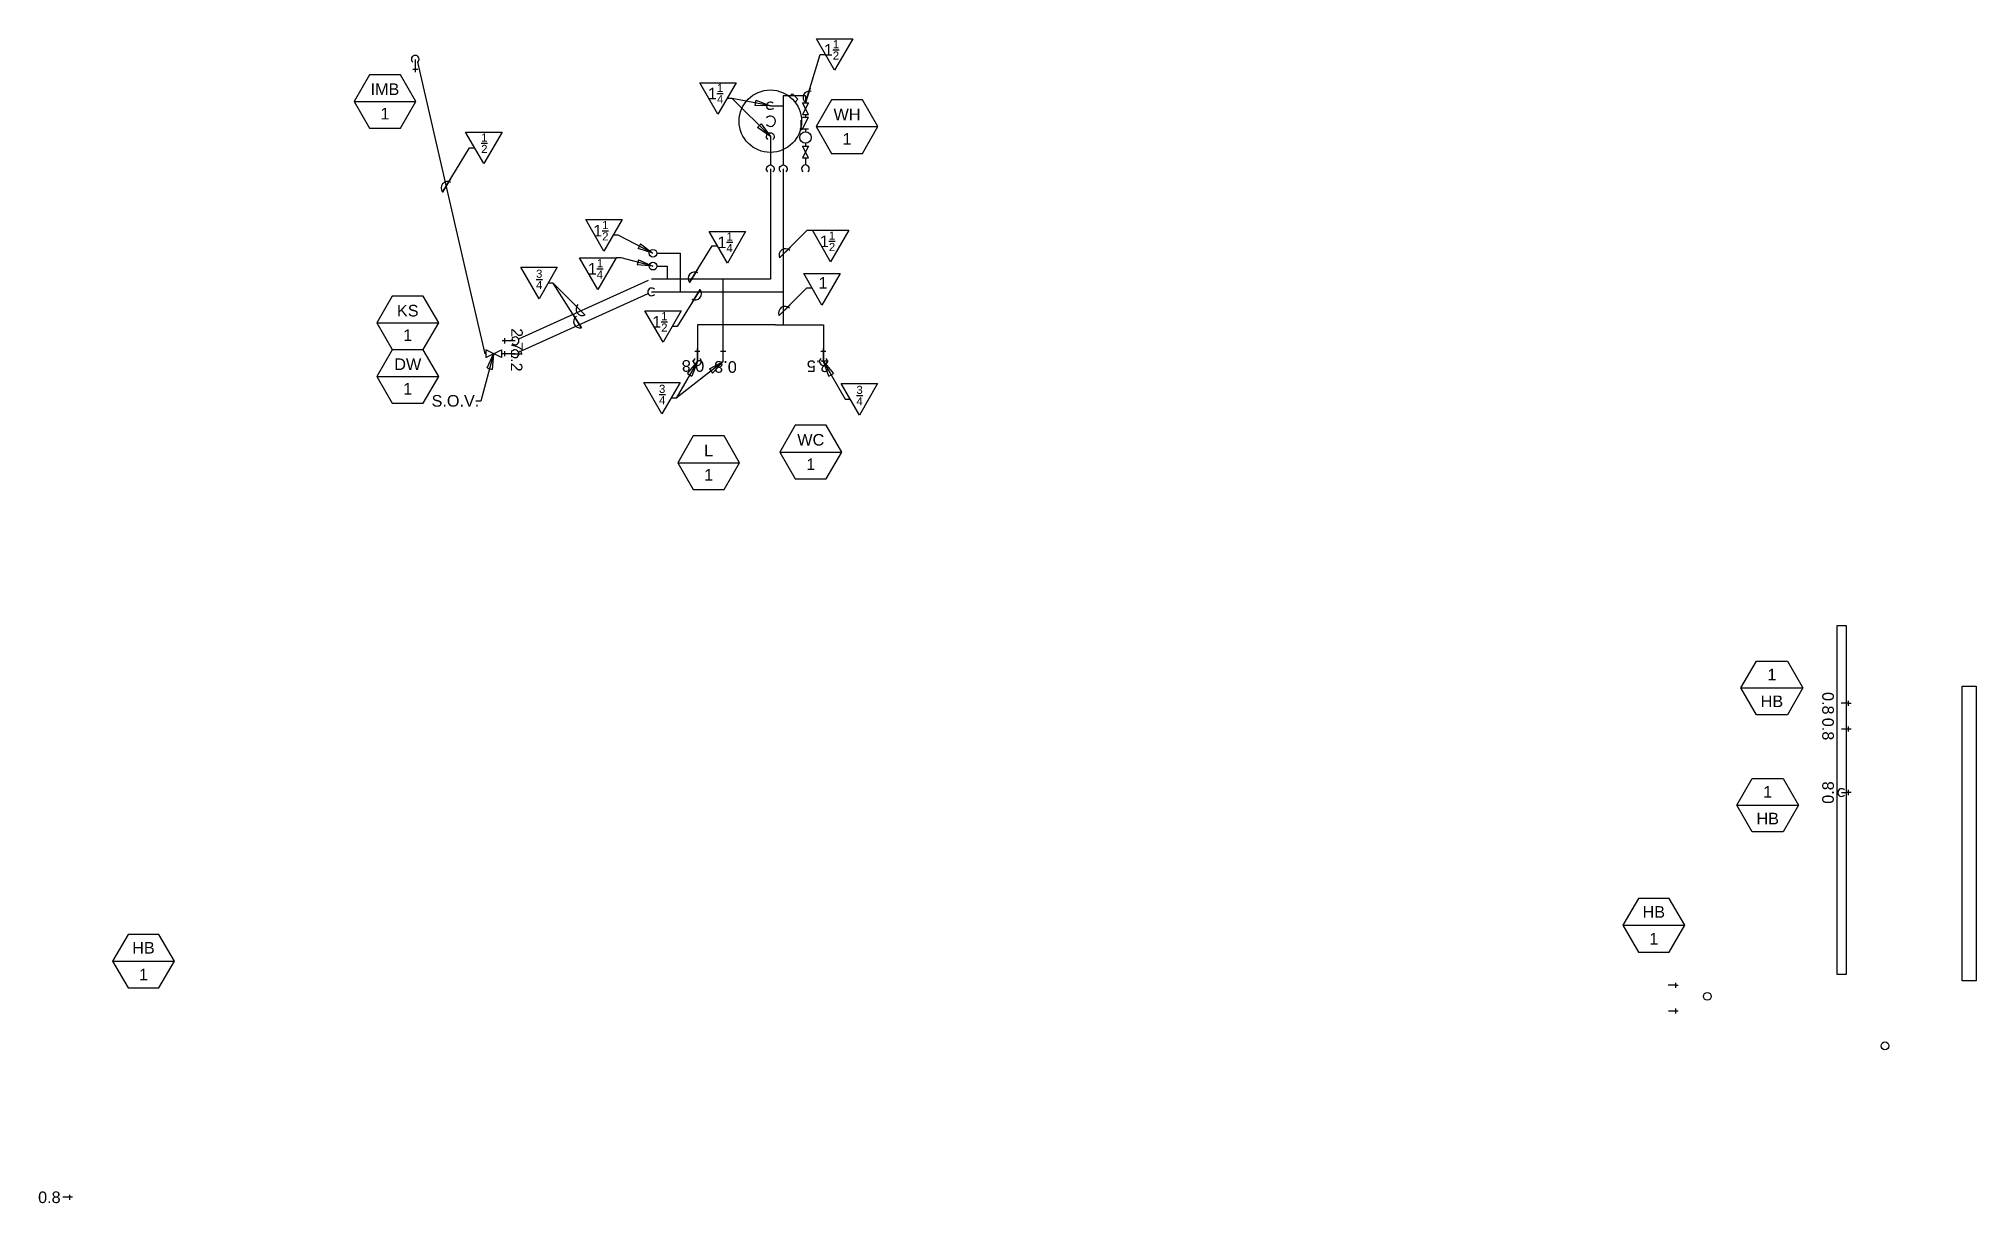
# Model space of a CAD drawing. Header units: inches. Extents: x -131 to 861, y 13 to 1805.
# Drawn here: x -62 to 690, y 13 to 465 of the extents above.
import ezdxf
from ezdxf.enums import TextEntityAlignment as Align

# ---------------------------------------------------------------- set-up
doc = ezdxf.new("R2010")
doc.units = ezdxf.units.IN
doc.header["$MEASUREMENT"] = 0
doc.linetypes.add('Vent', pattern=[0.1875, 0.125, -0.0625])
doc.layers.add('cloud_cw', color=190, linetype='Continuous', plot=False)
for name, color, linetype in [('PLUM-4TEXT', 2, 'Continuous'), ('PLUM-CW', 3, 'Cold_Water_Flow'), ('PLUM-DIM', 1, 'Continuous'), ('PLUM-DIM-CW-TEXT', 2, 'Continuous'), ('PLUM-DIM-GAS-TEXT', 2, 'Continuous'), ('PLUM-EQUIP', 5, 'Continuous'), ('PLUM-HW', 2, 'Hot_Water_Flow'), ('PLUM-KEYNOTE-CW', 2, 'Cold_Water_Flow'), ('PLUM-TP_RELIEF', 30, 'Temp_and_Press'), ('PLUM-VENT', 5, 'Vent'), ('PLUM-WASTE_ABOVE', 4, 'Plum-Waste_Above')]:
    doc.layers.add(name, color=color, linetype=linetype)
doc.styles.add('A2', font='arial.ttf', dxfattribs={"width": 1.00018})
doc.styles.add('ARC-TEXT', font='arial.ttf', dxfattribs={"width": 1.00018, "height": 4.5})
doc.styles.add('Arial', font='arial.ttf')
doc.styles.get("Standard").update_dxf_attribs({"font": 'arial.ttf'})
doc.linetypes.add('Cold_Water_Flow', pattern='A,0.875,-0.125,0,-0.125,0.875,-0.125,["CW",Standard,S=0.1,R=0,X=-0.12585,Y=-0.05],-0.1,0.875,[1,GEC_FlowArrow.shx,S=0.0625,R=0,X=0,Y=0],0.5', length=3.6)
doc.linetypes.add('Hot_Water_Flow', pattern='A,0.8125,-0.125,0,-0.125,0,-0.125,0.875,-0.125,["HW",Standard,S=0.1,R=0,X=-0.12585,Y=-0.05],-0.1,0.875,[1,GEC_FlowArrow.shx,S=0.0625,R=0,X=0,Y=0],0.5', length=3.6625)
doc.linetypes.add('Plum-Waste_Above', pattern='A,1,[1,GEC_FlowArrow.shx,S=0.09375,R=0,X=0,Y=0],1', length=2)
doc.linetypes.add('Temp_and_Press', pattern='A,3,-0.25,["T&P",Standard,S=0.1,R=0,X=-0.125,Y=-0.05],-0.2665', length=3.5165)
doc.dimstyles.new('Standard1', dxfattribs={"dimscale": 24, "dimtxt": 4.5, "dimasz": 0.25, "dimexe": 0.18, "dimexo": 0.0625, "dimgap": 2, "dimtad": 0, "dimtih": 1, "dimtoh": 1, "dimdec": 8, "dimzin": 0, "dimdsep": 46, "dimlunit": 4, "dimtxsty": 'Standard', "dimcen": 0.089844, "dimclre": 256, "dimadec": 0, "dimazin": 0, "dimtfac": 1, "dimtdec": 8, "dimtofl": 0, "dimtmove": 0, "dimatfit": 3, "dimldrblk": 'CLOSEDBLANK', "dimfxl": 1, "dimtolj": 1, "dimtzin": 0, "dimarcsym": 0})
doc.dimstyles.new('Standard2', dxfattribs={"dimscale": 24, "dimtxt": 0.18, "dimasz": 0.25, "dimexe": 0.18, "dimexo": 0.0625, "dimgap": 0.09, "dimtad": 0, "dimtih": 1, "dimtoh": 1, "dimdec": 4, "dimzin": 0, "dimdsep": 46, "dimlunit": 4, "dimtxsty": 'Standard', "dimcen": 0.089844, "dimadec": 0, "dimazin": 0, "dimtfac": 1, "dimtdec": 4, "dimtofl": 0, "dimtmove": 0, "dimatfit": 3, "dimldrblk": 'loop', "dimfxl": 1, "dimfrac": 2, "dimtolj": 1, "dimtzin": 0, "dimarcsym": 0})

# ---------------------------------------------------------------- blocks, each defined once
blk = doc.blocks.new('*U40')
at = {"layer": 'PLUM-4TEXT'}
blk.add_line((17.52, 91.64), (41.52, 91.64), dxfattribs=at)
blk.add_lwpolyline([(17.52, 91.64), (23.52, 81.24), (35.52, 81.24), (41.52, 91.64), (35.52, 102.03), (23.52, 102.03)], close=True, dxfattribs=at)
at = {"layer": 'PLUM-CW'}
for p, q in [((0, 0), (-1.75, 0)), ((1, 0), (0, 0)), ((1, -1), (1, 1)), ((2, 0), (1, 0))]:
    blk.add_line(p, q, dxfattribs=at)
at = {"layer": 'PLUM-4TEXT', "style": 'A2', "width": 1.00018, "flags": 1}
for tag, p in [('COLD_DIA', (48.9, 104.46)), ('ELEVATION', (49.04, 102.05))]:
    blk.add_attdef(tag, p, '', height=1, dxfattribs=at)
at = {"layer": 'PLUM-4TEXT', "style": 'A2', "width": 1.00018}
for tag, p in [('TAG', (29.52, 96.83)), ('NUM', (29.52, 86.44))]:
    blk.add_attdef(tag, text='', height=4.5, dxfattribs=at).set_placement(p, align=Align.MIDDLE_CENTER)
at = {"layer": 'PLUM-CW', "style": 'A2', "width": 1.00018}
blk.add_attdef('C', text='', height=4.5, dxfattribs=at).set_placement((-7, 0), align=Align.MIDDLE_CENTER)
blk = doc.blocks.new('*U11')
at = {"linetype": 'Continuous'}
blk.add_arc((0, 0), 1.5, 41.81031, 318.18969, dxfattribs=at)
blk = doc.blocks.new('*U12')
at = {"linetype": 'Continuous'}
for p, q in [((0, 0), (5, 0)), ((4, 1), (4, -1))]:
    blk.add_line(p, q, dxfattribs=at)
blk = doc.blocks.new('*U16')
at = {"linetype": 'Continuous'}
blk.add_arc((0, 0), 1.5, 311.81031, 228.18969, dxfattribs=at)
blk = doc.blocks.new('*U9')
at = {"linetype": 'Continuous'}
blk.add_arc((0, 0), 1.5, 311.81031, 228.18969, dxfattribs=at)
blk = doc.blocks.new('*U10')
at = {"linetype": 'Continuous'}
for p, q in [((-1, 4), (1, 4)), ((0, 0), (0, 5))]:
    blk.add_line(p, q, dxfattribs=at)
blk = doc.blocks.new('*U27')
at = {"linetype": 'Continuous'}
blk.add_arc((0, 0), 1.5, 41.81031, 318.18969, dxfattribs=at)
blk = doc.blocks.new('Tag-Equipment')
at = {"color": 0}
blk.add_line((-12, 0), (12, 0), dxfattribs=at)
blk.add_lwpolyline([(-12, 0), (-6, -10.39), (6, -10.39), (12, 0), (6, 10.39), (-6, 10.39)], close=True, dxfattribs=at)
at = {"color": 0, "style": 'A2'}
for tag, p in [('TAG', (0, 4.75)), ('#', (0, -4.75))]:
    blk.add_attdef(tag, text='', height=4.5, dxfattribs=at).set_placement(p, align=Align.MIDDLE_CENTER)
blk = doc.blocks.new('PLBG_Water Submeter')
for p, q in [((3.75, 0), (0, 0)), ((11.25, 0), (9.75, 0)), ((18.75, 0), (17.25, 0)), ((26.25, 0), (24.75, 0)), ((36, 0), (32.25, 0))]:
    blk.add_line(p, q)
at = {"linetype": 'ByBlock'}
for p, q in [((9.75, -1.5), (3.75, 1.5)), ((3.75, -1.5), (9.75, 1.5)), ((3.75, 1.5), (3.75, -1.5)), ((9.75, 1.5), (9.75, -1.5)), ((18.75, 2.25), (23.25, 2.25)), ((18.75, 1.5), (24.75, -1.5)), ((18.75, 1.5), (18.75, -1.5)), ((24.75, 1.5), (24.75, -1.5)), ((32.25, -1.5), (26.25, 1.5)), ((26.25, -1.5), (32.25, 1.5)), ((26.25, 1.5), (26.25, -1.5)), ((32.25, 1.5), (32.25, -1.5))]:
    blk.add_line(p, q, dxfattribs=at)
at = {"linetype": 'ByBlock', "const_width": 0.75}
blk.add_lwpolyline([(18.375, 2.25, 1), (19.125, 2.25, 1)], format="xyb", close=True, dxfattribs=at)
at = {"color": 5}
blk.add_circle((14.25, 0), 3, dxfattribs=at)
at = {"linetype": 'ByBlock'}
blk.add_solid([(23.25, 2.25), (21.75, 2.625), (21.75, 1.875)], dxfattribs=at)
blk = doc.blocks.new('*U15')
at = {"linetype": 'Continuous'}
blk.add_arc((0, 0), 1.5, 131.81031, 48.18969, dxfattribs=at)
blk = doc.blocks.new('*U14')
at = {"linetype": 'Continuous'}
blk.add_arc((0, 0), 1.5, 221.81031, 138.18969, dxfattribs=at)
blk = doc.blocks.new('*U26')
at = {"linetype": 'Continuous'}
for p, q in [((-1, 4), (1, 4)), ((0, 0), (0, 5))]:
    blk.add_line(p, q, dxfattribs=at)
blk = doc.blocks.new('*U24')
at = {"linetype": 'ByBlock'}
for p, q in [((-1.5, -3), (1.5, 3)), ((-1.5, 3), (1.5, -3)), ((1.5, 3), (-1.5, 3)), ((1.5, -3), (-1.5, -3))]:
    blk.add_line(p, q, dxfattribs=at)
blk = doc.blocks.new('*U25')
at = {"linetype": 'Continuous'}
blk.add_circle((0, 0), 1.5, dxfattribs=at)
blk = doc.blocks.new('_ClosedBlank')
at = {"color": 0, "linetype": 'ByBlock', "lineweight": -2}
for p, q in [((-1, 0.17), (0, 0)), ((-1, 0.17), (-1, -0.17)), ((0, 0), (-1, -0.17))]:
    blk.add_line(p, q, dxfattribs=at)
blk = doc.blocks.new('*U13')
at = {"linetype": 'Continuous'}
blk.add_arc((0, 0), 1.5, 131.8103, 48.1897, dxfattribs=at)
blk = doc.blocks.new('loop')
at = {"color": 0}
blk.add_lwpolyline([(-1, 0), (0, 0, -1)], format="xyb", dxfattribs=at)
blk.add_arc((-0.4, 0.15), 0.422, 182.4039, 339.5888, dxfattribs=at)
blk = doc.blocks.new('*U19')
at = {"layer": 'PLUM-KEYNOTE-CW', "linetype": 'Continuous'}
blk.add_lwpolyline([(-7.07, 12.25), (7.07, 12.25), (0, 0), (-7.07, 12.25)], dxfattribs=at)
at = {"layer": 'PLUM-KEYNOTE-CW', "insert": (-4.18, 7.93), "char_height": 4.5, "width": 34.978, "attachment_point": 4, "rotation": 0.02566, "style": 'Arial'}
blk.add_mtext('\\A1;1{\\H0.7x;\\S1/2;} ', dxfattribs=at)
blk = doc.blocks.new('*U18')
at = {"layer": 'PLUM-KEYNOTE-CW', "linetype": 'Continuous'}
blk.add_lwpolyline([(-7.07, 12.25), (7.07, 12.25), (0, 0), (-7.07, 12.25)], dxfattribs=at)
at = {"layer": 'PLUM-KEYNOTE-CW', "insert": (-3.87, 8.04), "char_height": 4.5, "width": 34.978, "attachment_point": 4, "rotation": 0.02566, "style": 'Arial'}
blk.add_mtext('\\A1;1{\\H0.7x;\\S1/4;} ', dxfattribs=at)
blk = doc.blocks.new('*U21')
at = {"layer": 'PLUM-KEYNOTE-CW', "linetype": 'Continuous'}
blk.add_lwpolyline([(-7.07, 12.25), (7.07, 12.25), (0, 0), (-7.07, 12.25)], dxfattribs=at)
at = {"layer": 'PLUM-KEYNOTE-CW', "insert": (-1.38, 8.61), "char_height": 4.5, "width": 34.978, "attachment_point": 4, "rotation": 0.02566, "style": 'Arial'}
blk.add_mtext('\\A1;1', dxfattribs=at)
blk = doc.blocks.new('*U20')
at = {"layer": 'PLUM-KEYNOTE-CW', "linetype": 'Continuous'}
blk.add_lwpolyline([(-7.07, 12.25), (7.07, 12.25), (0, 0), (-7.07, 12.25)], dxfattribs=at)
at = {"layer": 'PLUM-KEYNOTE-CW', "insert": (-1.14, 7.55), "char_height": 4.5, "width": 34.978, "attachment_point": 4, "rotation": 0.02566, "style": 'Arial'}
blk.add_mtext('\\A1;{\\H0.7x;\\S3/4;} ', dxfattribs=at)
blk = doc.blocks.new('*U34')
at = {"layer": 'PLUM-KEYNOTE-CW', "linetype": 'Continuous'}
blk.add_lwpolyline([(-7.07, 12.25), (7.07, 12.25), (0, 0), (-7.07, 12.25)], dxfattribs=at)
at = {"layer": 'PLUM-KEYNOTE-CW', "insert": (-1, 7.92), "char_height": 4.5, "width": 34.978, "attachment_point": 4, "rotation": 0.02566, "style": 'Arial'}
blk.add_mtext('\\A1;{\\H0.7x;\\S1/2;} ', dxfattribs=at)
blk = doc.blocks.new('*U64')
at = {"layer": 'PLUM-4TEXT'}
blk.add_line((-42.41, -4.9), (-18.41, -4.9), dxfattribs=at)
blk.add_lwpolyline([(-42.41, -4.9), (-36.41, 5.5), (-24.41, 5.5), (-18.41, -4.9), (-24.41, -15.29), (-36.41, -15.29)], close=True, dxfattribs=at)
at = {"layer": 'PLUM-HW'}
for p, q in [((-1.75, 0), (0, 0)), ((1, 0), (0, 0)), ((1, -1), (1, 1)), ((2, 0), (1, 0))]:
    blk.add_line(p, q, dxfattribs=at)
at = {"layer": 'PLUM-4TEXT', "style": 'A2', "width": 1.00018, "flags": 1}
for tag, p in [('COLD_DIA', (-11.03, 7.93)), ('ELEVATION', (-10.89, 5.51))]:
    blk.add_attdef(tag, p, '', height=1, dxfattribs=at)
at = {"layer": 'PLUM-4TEXT', "style": 'A2', "width": 1.00018}
for tag, p in [('NUM', (-30.41, 0.28)), ('TAG', (-30.41, -10.09))]:
    blk.add_attdef(tag, text='', height=4.5, dxfattribs=at).set_placement(p, align=Align.MIDDLE_CENTER)
at = {"layer": 'PLUM-HW', "style": 'A2', "width": 1.00018}
blk.add_attdef('C', text='', height=4.5, rotation=90, dxfattribs=at).set_placement((-7, 0), align=Align.MIDDLE_CENTER)
blk = doc.blocks.new('*U114')
at = {"layer": 'PLUM-4TEXT'}
blk.add_line((-40.79, 10.95), (-16.79, 10.95), dxfattribs=at)
blk.add_lwpolyline([(-40.79, 10.95), (-34.79, 21.35), (-22.79, 21.35), (-16.79, 10.95), (-22.79, 0.56), (-34.79, 0.56)], close=True, dxfattribs=at)
at = {"layer": 'PLUM-CW'}
for p, q in [((0, -5), (-1.75, -5)), ((1, -5), (0, -5)), ((1, -6), (1, -4)), ((2, -5), (1, -5))]:
    blk.add_line(p, q, dxfattribs=at)
at = {"layer": 'PLUM-HW'}
for p, q in [((0, 5), (-1.88, 5)), ((1, 5), (0, 5)), ((1, 4), (1, 6)), ((1, 5), (2, 5))]:
    blk.add_line(p, q, dxfattribs=at)
at = {"layer": 'PLUM-4TEXT', "style": 'A2', "width": 1.00018, "flags": 1}
for tag, p in [('WS_DIA', (-9.41, 23.78)), ('ELEVATION', (-9.28, 21.36))]:
    blk.add_attdef(tag, p, '', height=1, dxfattribs=at)
at = {"layer": 'PLUM-4TEXT', "style": 'A2', "width": 1.00018}
for tag, p in [('NUM', (-28.79, 16.13)), ('TAG', (-28.79, 5.76))]:
    blk.add_attdef(tag, text='', height=4.5, dxfattribs=at).set_placement(p, align=Align.MIDDLE_CENTER)
at = {"layer": 'PLUM-CW', "style": 'A2', "width": 1.00018}
blk.add_attdef('C', text='', height=4.5, rotation=270, dxfattribs=at).set_placement((-7, -5), align=Align.MIDDLE_CENTER)
at = {"layer": 'PLUM-HW', "style": 'A2', "width": 1.00018}
blk.add_attdef('H', text='', height=4.5, rotation=270, dxfattribs=at).set_placement((-7, 5), align=Align.MIDDLE_CENTER)
blk = doc.blocks.new('*U129')
at = {"layer": 'PLUM-4TEXT'}
blk.add_line((-19.49, 28.28), (4.51, 28.28), dxfattribs=at)
blk.add_lwpolyline([(-19.49, 28.28), (-13.49, 17.89), (-1.49, 17.89), (4.51, 28.28), (-1.49, 38.67), (-13.49, 38.67)], close=True, dxfattribs=at)
at = {"layer": 'PLUM-CW'}
for p, q in [((0, -5), (-1.75, -5)), ((1, -5), (0, -5)), ((1, -6), (1, -4)), ((2, -5), (1, -5))]:
    blk.add_line(p, q, dxfattribs=at)
at = {"layer": 'PLUM-HW'}
for p, q in [((0, 5), (-1.88, 5)), ((1, 5), (0, 5)), ((1, 4), (1, 6)), ((1, 5), (2, 5))]:
    blk.add_line(p, q, dxfattribs=at)
at = {"layer": 'PLUM-WASTE_ABOVE', "linetype": 'Continuous'}
blk.add_circle((13.3, 0.7, 0), 1.5, dxfattribs=at)
at = {"layer": 'PLUM-4TEXT', "style": 'A2', "width": 1.00018}
for tag, p in [('WASTE_DIA', (16.55, 44.12)), ('WATER_SUPPLY_DIA', (11.89, 41.1))]:
    blk.add_attdef(tag, p, '', height=1, dxfattribs=at)
at = {"layer": 'PLUM-4TEXT', "style": 'A2', "width": 1.00018, "flags": 1}
blk.add_attdef('ELEVATION', (12.02, 38.69), '', height=1, dxfattribs=at)
at = {"layer": 'PLUM-4TEXT', "style": 'A2', "width": 1.00018}
for tag, p in [('TAG', (-7.49, 33.47)), ('NUM', (-7.49, 23.08))]:
    blk.add_attdef(tag, text='', height=4.5, dxfattribs=at).set_placement(p, align=Align.MIDDLE_CENTER)

msp = doc.modelspace()

# ---------------------------------------------------------------- linework, layer by layer
for p, q in [((636.03, 101.77), (636.03, 237.29)), ((636.03, 237.29), (639.53, 237.29)), ((639.53, 237.29), (639.53, 101.75)), ((684.54, 99.4), (684.54, 213.73)), ((684.54, 213.73), (690.04, 213.73)), ((690.04, 213.73), (690.04, 99.4)), ((639.53, 101.75), (636.03, 101.75)), ((690.04, 99.4), (684.54, 99.4))]:
    msp.add_line(p, q)
at = {"linetype": 'Continuous'}
msp.add_circle((654.63, 74.11, 0), 1.5, dxfattribs=at)
at = {"layer": 'PLUM-CW'}
for points in [[(105.23, 369.25), (85.25, 455.83)], [(222.07, 438.94), (227.07, 438.94)], [(235.69, 442.85), (227.07, 442.85), (227.07, 415.95)], [(227.07, 414.45), (227.07, 353.89)], [(178, 381.7), (187.08, 381.7), (187.08, 366.7)], [(111.68, 342.7), (111.35, 342.7), (105.23, 369.25)], [(124.37, 343.32), (174.63, 366.08)], [(176, 366.7), (227.07, 366.7)], [(224.01, 353.89), (193.75, 353.89), (193.75, 339.67)], [(224.01, 353.89), (242.64, 353.89), (242.64, 339.67)], [(118, 342.7), (117.68, 342.7)]]:
    msp.add_lwpolyline(points, dxfattribs=at)
at = {"layer": 'PLUM-EQUIP'}
msp.add_circle((222.07, 432.94), 12.12, dxfattribs=at)
at = {"layer": 'PLUM-HW'}
for points in [[(222.07, 426.94), (222.07, 415.95)], [(222.07, 414.45), (222.07, 371.7), (176, 371.7)], [(178, 376.7), (182.08, 376.7), (182.08, 371.7)], [(174.63, 371.08), (124.37, 348.32)], [(203.75, 339.67), (203.75, 371.7)]]:
    msp.add_lwpolyline(points, dxfattribs=at)
at = {"layer": 'PLUM-TP_RELIEF'}
for p, q in [((229.52, 442.51), (230.59, 443.58)), ((231.64, 440.39), (232.71, 441.46))]:
    msp.add_line(p, q, dxfattribs=at)
msp.add_arc((222.88, 433.75), 12.5, 38.1079, 51.8921, dxfattribs=at)

# ---------------------------------------------------------------- block references
for name, p, values in [('*U114', (639.53, 202.05), {'TAG': 'HB', 'NUM': '1', 'C': '0.8', 'H': '0.8'}), ('*U64', (639.53, 172.41), {'TAG': 'HB', 'NUM': '1', 'C': '0.8'}), ('*U40', (-50.74, 15.34), {'TAG': 'HB', 'NUM': '1', 'C': '0.8'})]:
    msp.add_blockref(name, p).add_auto_attribs(values)
ref = msp.add_blockref('*U129', (572.4, 92.6))
ref.add_attrib('TAG', 'HB', dxfattribs={"layer": 'PLUM-4TEXT', "height": 4.5, "style": 'A2', "width": 1.00018}).set_placement((564.91, 126.08), align=Align.MIDDLE_CENTER)
ref.add_attrib('NUM', '1', dxfattribs={"layer": 'PLUM-4TEXT', "height": 4.5, "style": 'A2', "width": 1.00018}).set_placement((564.91, 115.68), align=Align.MIDDLE_CENTER)
at = {"layer": 'PLUM-4TEXT'}
for p, values in [((81.35, 354.67), {'TAG': 'KS', '#': '1'}), ((81.35, 333.88), {'TAG': 'DW', '#': '1'}), ((198.12, 300.42), {'TAG': 'L', '#': '1'}), ((237.75, 304.55), {'TAG': 'WC', '#': '1'})]:
    msp.add_blockref('Tag-Equipment', p, dxfattribs=at).add_auto_attribs(values)
at = {"layer": 'PLUM-CW'}
for name, p, rotation in [('*U15', (84.25, 456.95), 180), ('*U26', (84.25, 456.95), 180), ('*U15', (235.69, 414.45), 180), ('*U14', (176, 366.7), 180), ('*U12', (123, 342.7), 180), ('*U11', (123, 342.7), 180), ('*U11', (193.75, 339.67), 90), ('*U12', (193.75, 339.67), 90), ('*U9', (242.64, 339.67), 180)]:
    msp.add_blockref(name, p, dxfattribs=dict(at, rotation=rotation))
at = {"layer": 'PLUM-CW', "linetype": 'Continuous', "xscale": -1, "rotation": 90}
msp.add_blockref('*U9', (222.07, 438.94), dxfattribs=at)
at = {"layer": 'PLUM-CW', "xscale": 0.747227802168299, "yscale": 0.747227802168299, "zscale": 0.747227802168299, "rotation": 90}
msp.add_blockref('PLBG_Water Submeter', (235.69, 415.95), dxfattribs=at)
at = {"layer": 'PLUM-CW', "xscale": -1}
msp.add_blockref('*U16', (227.07, 414.45), dxfattribs=at)
at = {"layer": 'PLUM-CW'}
for name, p in [('*U25', (176.5, 381.7)), ('*U10', (242.64, 339.67))]:
    msp.add_blockref(name, p, dxfattribs=at)
at = {"layer": 'PLUM-CW', "xscale": -1, "rotation": 270}
msp.add_blockref('*U24', (114.68, 342.7), dxfattribs=at)
at = {"layer": 'PLUM-DIM-CW-TEXT'}
for p, values in [((72.49, 440.61), {'TAG': 'IMB', '#': '1'}), ((251.82, 430.83), {'TAG': 'WH', '#': '1'})]:
    msp.add_blockref('Tag-Equipment', p, dxfattribs=at).add_auto_attribs(values)
at = {"layer": 'PLUM-HW', "linetype": 'Continuous', "xscale": -1, "rotation": 90}
msp.add_blockref('*U27', (222.07, 426.94), dxfattribs=at)
at = {"layer": 'PLUM-HW', "linetype": 'Continuous', "xscale": -1}
msp.add_blockref('*U16', (222.07, 414.45), dxfattribs=at)
at = {"layer": 'PLUM-HW'}
msp.add_blockref('*U25', (176.5, 376.7), dxfattribs=at)
for name, p, rotation in [('*U12', (123, 347.7), 180), ('*U11', (123, 347.7), 180), ('*U12', (203.75, 339.67), 90), ('*U16', (637.78, 172.41), 90)]:
    msp.add_blockref(name, p, dxfattribs=dict(at, rotation=rotation))
at = {"layer": 'PLUM-KEYNOTE-CW'}
for name, p in [('*U19', (246.99, 452.69)), ('*U18', (201.71, 435.64)), ('*U34', (110.86, 416.47)), ('*U19', (157.5, 382.52)), ('*U18', (205.4, 377.9)), ('*U19', (245.46, 378.39)), ('*U20', (132.28, 364)), ('*U18', (155.09, 367.61)), ('*U21', (242.1, 361.56)), ('*U19', (180.4, 347.15)), ('*U20', (180, 319.32)), ('*U20', (256.62, 318.92))]:
    msp.add_blockref(name, p, dxfattribs=at)
at = {"layer": 'PLUM-VENT', "linetype": 'Continuous', "xscale": 1.333333333333337, "yscale": 1.333333333333337, "zscale": 1.333333333333337, "rotation": 90}
msp.add_blockref('*U13', (222.07, 432.94), dxfattribs=at)

# ---------------------------------------------------------------- texts
at = {"layer": 'cloud_cw', "color": 2, "char_height": 4.5, "attachment_point": 1, "style": 'ARC-TEXT'}
for s, insert, rotation in [('2.7', (125.98, 352.62), 270), ('0.8', (209.03, 335.32), 180)]:
    msp.add_mtext_dynamic_manual_height_columns(s, width=10.5094, gutter_width=22.5, heights=[0], dxfattribs=dict(at, insert=insert, rotation=rotation))
at = {"layer": 'cloud_cw', "color": 3, "char_height": 4.5, "attachment_point": 1, "style": 'ARC-TEXT'}
for s, insert, rotation in [('1.2', (125.85, 344.5), 270), ('0.8', (196.41, 335.7), 180), ('2.5', (244.94, 335.59), 180)]:
    msp.add_mtext_dynamic_manual_height_columns(s, width=10.5094, gutter_width=22.5, heights=[0], dxfattribs=dict(at, insert=insert, rotation=rotation))
at = {"layer": 'PLUM-DIM-GAS-TEXT', "insert": (99.85, 324.39), "char_height": 4.5, "width": 52.4717, "attachment_point": 5, "style": 'A2'}
msp.add_mtext('S.O.V.', dxfattribs=at)

# ---------------------------------------------------------------- leaders
at = {"layer": 'PLUM-DIM'}
for points, dimstyle in [([(235.69, 440.05), (241.45, 458.81), (243.45, 458.81)], 'Standard2'), ([(222.07, 426.94), (207.25, 441.77), (205.25, 441.77)], 'Standard1'), ([(222.07, 438.94), (207.25, 441.77), (205.25, 441.77)], 'Standard1'), ([(94.77, 405.42), (105.32, 422.6), (107.32, 422.6)], 'Standard2'), ([(176.5, 381.7), (163.03, 388.65), (161.03, 388.65)], 'Standard1'), ([(190.63, 370.29), (199.53, 384.6), (201.53, 384.6)], 'Standard2'), ([(225.62, 379.87), (236.39, 390.64), (238.39, 390.64)], 'Standard2'), ([(176.5, 376.7), (164.17, 379.86), (162.17, 379.86)], 'Standard1'), ([(150.23, 357.71), (137.82, 370.12), (135.82, 370.12)], 'Standard2'), ([(148.74, 352.69), (137.82, 370.12), (135.82, 370.12)], 'Standard2'), ([(194.86, 367.63), (185.93, 353.28), (183.93, 353.28)], 'Standard2'), ([(225.46, 357.49), (236.23, 368.26), (238.23, 368.26)], 'Standard2'), ([(114.68, 342.7), (109.76, 324.35), (107.76, 324.35)], 'Standard1'), ([(193.75, 339.67), (185.53, 325.44), (183.53, 325.44)], 'Standard1'), ([(203.75, 339.67), (185.53, 325.44), (183.53, 325.44)], 'Standard1'), ([(242.64, 339.67), (251.09, 325.04), (253.09, 325.04)], 'Standard1')]:
    msp.add_leader(points, dimstyle=dimstyle, override={"dimscale": 24}, dxfattribs=at)

doc.saveas('drawing.dxf')
